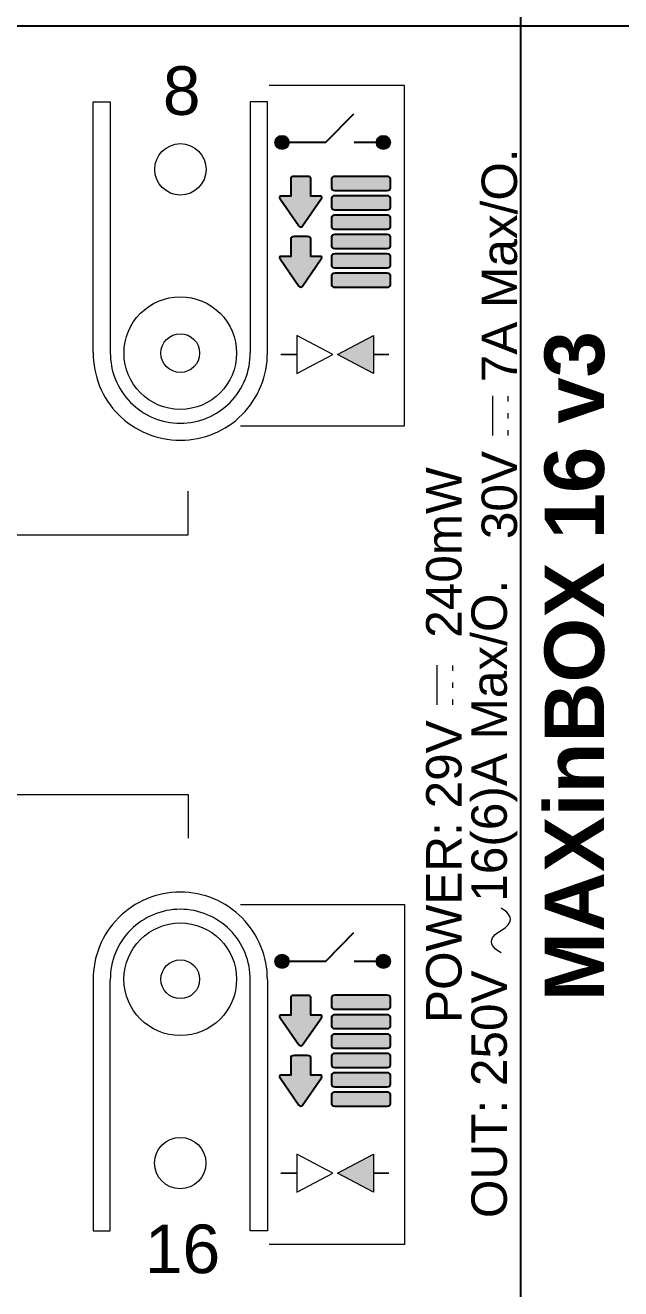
# Model space of a CAD drawing. Header units: millimetres. Extents: x -174 to 283928, y 1291 to 21053.
# Drawn here: x 9457.61 to 9478.62, y 20314.22 to 20358.78 of the extents above; entities that cross this region are included whole.
import ezdxf
from ezdxf.enums import TextEntityAlignment as Align

# ---------------------------------------------------------------- set-up
doc = ezdxf.new("R2010")
doc.units = ezdxf.units.MM
doc.layers.add('Enclosure', color=7, linetype='Continuous')
doc.layers.add('Serigraph', color=7, linetype='Continuous')
doc.styles.add('Arial', font='arial.ttf')
doc.styles.add('Arial Rounded', font='')
doc.styles.get('Arial Rounded').set_extended_font_data('Arial Rounded MT Bold')

# ---------------------------------------------------------------- blocks, each defined once
blk = doc.blocks.new('*U204')
at = {"ltscale": 2}
blk.add_lwpolyline([(0, 20), (0, -20), (840, -20), (840, 20), (0, 20)], dxfattribs=at)
blk.add_lwpolyline([(140.234, 3), (156.234, 3, -0.414214), (158.234, 1), (158.234, -1, -0.414214), (156.234, -3), (140.234, -3, -0.414214), (138.234, -1), (138.234, 1, -0.414214)], format="xyb", close=True, dxfattribs=at)
blk = doc.blocks.new('ZIOMB16V3_ENCLOSURE')
at = {"layer": 'Enclosure'}
for p, q in [((0.968, 42.396), (0.968, -47.604)), ((140.968, 19.967), (0.968, 19.967))]:
    blk.add_line(p, q, dxfattribs=at)
blk.add_lwpolyline([(140.968, 42.396), (140.968, -47.604)], dxfattribs=at)
at = {"layer": 'Enclosure', "lineweight": 9}
for points in [[(125.888, 8.46), (125.888, 17.304), (126.491, 17.304), (126.491, 8.46)], [(132.035, 8.46), (132.035, 17.304), (131.431, 17.304), (131.431, 8.46)], [(125.886, -13.667), (125.886, -22.511), (126.49, -22.511), (126.49, -13.667)], [(132.034, -13.667), (132.034, -22.511), (131.43, -22.511), (131.43, -13.667)]]:
    blk.add_lwpolyline(points, dxfattribs=at)
for centre, radius in [((128.964, 14.92), 0.906), ((128.961, 8.438), 1.986), ((128.961, 8.438), 0.683), ((128.96, -13.645), 1.986), ((128.961, -13.645), 0.683), ((128.958, -20.127), 0.906)]:
    blk.add_circle(centre, radius, dxfattribs=at)
for centre, radius, start, end in [((128.961, 8.438), 3.074, 179.5912, 269.9533), ((128.962, 8.438), 2.47, 179.4912, 269.9287), ((128.961, 8.438), 2.47, 270.0713, 0.5088), ((128.961, 8.438), 3.074, 270.0467, 0.4088), ((128.96, -13.645), 3.074, 90.0467, 180.4088), ((128.96, -13.645), 3.074, 359.5912, 89.9533), ((128.961, -13.645), 2.47, 90.0713, 180.5088), ((128.96, -13.645), 2.47, 359.4912, 89.9287)]:
    blk.add_arc(centre, radius, start, end, dxfattribs=at)
blk = doc.blocks.new('ZIOMB16V3_SERIGRAPH')
at = {"layer": 'Serigraph'}
h = blk.add_hatch(color=256, dxfattribs=at)
h.dxf.hatch_style = 1
h.paths.add_polyline_path([(131.835, 18.473, 1), (131.335, 18.473, 1)])
h = blk.add_hatch(color=256, dxfattribs=at)
h.dxf.hatch_style = 1
h.paths.add_polyline_path([(135.409, 18.473, 1), (134.909, 18.473, 1)])
h = blk.add_hatch(color=256, dxfattribs=at)
h.dxf.hatch_style = 2
edge = h.paths.add_edge_path()
edge.add_spline(control_points=[(132.97, 16.486), (132.97, 16.486), (132.307, 15.53), (132.307, 15.53), (132.272, 15.478), (132.213, 15.478), (132.178, 15.53), (132.178, 15.53), (131.515, 16.486), (131.515, 16.486), (131.482, 16.533), (131.493, 16.572), (131.538, 16.578), (131.538, 16.578), (131.889, 16.578), (131.889, 16.578), (131.889, 16.578), (131.889, 17.209), (131.889, 17.209), (131.889, 17.245), (131.942, 17.275), (132.006, 17.275), (132.006, 17.275), (132.479, 17.275), (132.479, 17.275), (132.544, 17.275), (132.597, 17.245), (132.597, 17.209), (132.597, 17.209), (132.597, 16.578), (132.597, 16.578), (132.597, 16.578), (132.948, 16.578), (132.948, 16.578), (132.992, 16.572), (133.004, 16.533), (132.97, 16.486)], knot_values=[0, 0, 0, 0, 1, 1, 1, 2, 2, 2, 3, 3, 3, 4, 4, 4, 5, 5, 5, 6, 6, 6, 7, 7, 7, 8, 8, 8, 9, 9, 9, 10, 10, 10, 11, 11, 11, 12, 12, 12, 12], degree=3, periodic=0)
h = blk.add_hatch(color=256, dxfattribs=at)
h.dxf.hatch_style = 2
edge = h.paths.add_edge_path()
edge.add_spline(control_points=[(135.292, 17.275), (135.355, 17.275), (135.407, 17.238), (135.407, 17.193), (135.407, 17.193), (135.407, 17.193), (135.407, 17.193), (135.407, 17.193), (135.407, 16.865), (135.407, 16.865), (135.407, 16.819), (135.355, 16.782), (135.292, 16.782), (135.292, 16.782), (135.292, 16.782), (135.292, 16.782), (135.292, 16.782), (133.448, 16.782), (133.448, 16.782), (133.385, 16.782), (133.333, 16.819), (133.333, 16.865), (133.333, 16.865), (133.333, 16.865), (133.333, 16.865), (133.333, 16.865), (133.333, 17.193), (133.333, 17.193), (133.333, 17.238), (133.385, 17.275), (133.448, 17.275), (133.448, 17.275), (133.448, 17.275), (133.448, 17.275), (133.448, 17.275), (135.292, 17.275), (135.292, 17.275)], knot_values=[0, 0, 0, 0, 1, 1, 1, 2, 2, 2, 3, 3, 3, 4, 4, 4, 5, 5, 5, 6, 6, 6, 7, 7, 7, 8, 8, 8, 9, 9, 9, 10, 10, 10, 11, 11, 11, 12, 12, 12, 12], degree=3, periodic=0)
h = blk.add_hatch(color=256, dxfattribs=at)
h.dxf.hatch_style = 2
edge = h.paths.add_edge_path()
edge.add_spline(control_points=[(135.292, 16.592), (135.355, 16.592), (135.407, 16.555), (135.407, 16.51), (135.407, 16.51), (135.407, 16.51), (135.407, 16.51), (135.407, 16.51), (135.407, 16.181), (135.407, 16.181), (135.407, 16.136), (135.355, 16.099), (135.292, 16.099), (135.292, 16.099), (135.292, 16.099), (135.292, 16.099), (135.292, 16.099), (133.448, 16.099), (133.448, 16.099), (133.385, 16.099), (133.333, 16.136), (133.333, 16.181), (133.333, 16.181), (133.333, 16.181), (133.333, 16.181), (133.333, 16.181), (133.333, 16.51), (133.333, 16.51), (133.333, 16.555), (133.385, 16.592), (133.448, 16.592), (133.448, 16.592), (133.448, 16.592), (133.448, 16.592), (133.448, 16.592), (135.292, 16.592), (135.292, 16.592)], knot_values=[0, 0, 0, 0, 1, 1, 1, 2, 2, 2, 3, 3, 3, 4, 4, 4, 5, 5, 5, 6, 6, 6, 7, 7, 7, 8, 8, 8, 9, 9, 9, 10, 10, 10, 11, 11, 11, 12, 12, 12, 12], degree=3, periodic=0)
h = blk.add_hatch(color=256, dxfattribs=at)
h.dxf.hatch_style = 2
edge = h.paths.add_edge_path()
edge.add_spline(control_points=[(135.292, 15.909), (135.355, 15.909), (135.407, 15.872), (135.407, 15.827), (135.407, 15.827), (135.407, 15.827), (135.407, 15.827), (135.407, 15.827), (135.407, 15.499), (135.407, 15.499), (135.407, 15.453), (135.355, 15.416), (135.292, 15.416), (135.292, 15.416), (135.292, 15.416), (135.292, 15.416), (135.292, 15.416), (133.448, 15.416), (133.448, 15.416), (133.385, 15.416), (133.333, 15.453), (133.333, 15.499), (133.333, 15.499), (133.333, 15.499), (133.333, 15.499), (133.333, 15.499), (133.333, 15.827), (133.333, 15.827), (133.333, 15.872), (133.385, 15.909), (133.448, 15.909), (133.448, 15.909), (133.448, 15.909), (133.448, 15.909), (133.448, 15.909), (135.292, 15.909), (135.292, 15.909)], knot_values=[0, 0, 0, 0, 1, 1, 1, 2, 2, 2, 3, 3, 3, 4, 4, 4, 5, 5, 5, 6, 6, 6, 7, 7, 7, 8, 8, 8, 9, 9, 9, 10, 10, 10, 11, 11, 11, 12, 12, 12, 12], degree=3, periodic=0)
h = blk.add_hatch(color=256, dxfattribs=at)
h.dxf.hatch_style = 2
edge = h.paths.add_edge_path()
edge.add_spline(control_points=[(132.97, 14.363), (132.97, 14.363), (132.307, 13.406), (132.307, 13.406), (132.272, 13.354), (132.213, 13.354), (132.178, 13.406), (132.178, 13.406), (131.515, 14.363), (131.515, 14.363), (131.482, 14.41), (131.493, 14.449), (131.538, 14.455), (131.538, 14.455), (131.889, 14.455), (131.889, 14.455), (131.889, 14.455), (131.889, 15.086), (131.889, 15.086), (131.889, 15.122), (131.942, 15.151), (132.006, 15.151), (132.006, 15.151), (132.479, 15.151), (132.479, 15.151), (132.544, 15.151), (132.597, 15.122), (132.597, 15.086), (132.597, 15.086), (132.597, 14.455), (132.597, 14.455), (132.597, 14.455), (132.948, 14.455), (132.948, 14.455), (132.992, 14.449), (133.004, 14.41), (132.97, 14.363)], knot_values=[0, 0, 0, 0, 1, 1, 1, 2, 2, 2, 3, 3, 3, 4, 4, 4, 5, 5, 5, 6, 6, 6, 7, 7, 7, 8, 8, 8, 9, 9, 9, 10, 10, 10, 11, 11, 11, 12, 12, 12, 12], degree=3, periodic=0)
h = blk.add_hatch(color=256, dxfattribs=at)
h.dxf.hatch_style = 2
edge = h.paths.add_edge_path()
edge.add_spline(control_points=[(135.292, 15.226), (135.355, 15.226), (135.407, 15.19), (135.407, 15.144), (135.407, 15.144), (135.407, 15.144), (135.407, 15.144), (135.407, 15.144), (135.407, 14.816), (135.407, 14.816), (135.407, 14.771), (135.355, 14.734), (135.292, 14.734), (135.292, 14.734), (135.292, 14.734), (135.292, 14.734), (135.292, 14.734), (133.448, 14.734), (133.448, 14.734), (133.385, 14.734), (133.333, 14.771), (133.333, 14.816), (133.333, 14.816), (133.333, 14.816), (133.333, 14.816), (133.333, 14.816), (133.333, 15.144), (133.333, 15.144), (133.333, 15.19), (133.385, 15.226), (133.448, 15.226), (133.448, 15.226), (133.448, 15.226), (133.448, 15.226), (133.448, 15.226), (135.292, 15.226), (135.292, 15.226)], knot_values=[0, 0, 0, 0, 1, 1, 1, 2, 2, 2, 3, 3, 3, 4, 4, 4, 5, 5, 5, 6, 6, 6, 7, 7, 7, 8, 8, 8, 9, 9, 9, 10, 10, 10, 11, 11, 11, 12, 12, 12, 12], degree=3, periodic=0)
h = blk.add_hatch(color=256, dxfattribs=at)
h.dxf.hatch_style = 2
edge = h.paths.add_edge_path()
edge.add_spline(control_points=[(135.292, 14.544), (135.355, 14.544), (135.407, 14.507), (135.407, 14.462), (135.407, 14.462), (135.407, 14.462), (135.407, 14.462), (135.407, 14.462), (135.407, 14.133), (135.407, 14.133), (135.407, 14.088), (135.355, 14.051), (135.292, 14.051), (135.292, 14.051), (135.292, 14.051), (135.292, 14.051), (135.292, 14.051), (133.448, 14.051), (133.448, 14.051), (133.385, 14.051), (133.333, 14.088), (133.333, 14.133), (133.333, 14.133), (133.333, 14.133), (133.333, 14.133), (133.333, 14.133), (133.333, 14.462), (133.333, 14.462), (133.333, 14.507), (133.385, 14.544), (133.448, 14.544), (133.448, 14.544), (133.448, 14.544), (133.448, 14.544), (133.448, 14.544), (135.292, 14.544), (135.292, 14.544)], knot_values=[0, 0, 0, 0, 1, 1, 1, 2, 2, 2, 3, 3, 3, 4, 4, 4, 5, 5, 5, 6, 6, 6, 7, 7, 7, 8, 8, 8, 9, 9, 9, 10, 10, 10, 11, 11, 11, 12, 12, 12, 12], degree=3, periodic=0)
h = blk.add_hatch(color=256, dxfattribs=at)
h.dxf.hatch_style = 2
edge = h.paths.add_edge_path()
edge.add_spline(control_points=[(135.292, 13.861), (135.355, 13.861), (135.407, 13.824), (135.407, 13.779), (135.407, 13.779), (135.407, 13.779), (135.407, 13.779), (135.407, 13.779), (135.407, 13.45), (135.407, 13.45), (135.407, 13.405), (135.355, 13.368), (135.292, 13.368), (135.292, 13.368), (135.292, 13.368), (135.292, 13.368), (135.292, 13.368), (133.448, 13.368), (133.448, 13.368), (133.385, 13.368), (133.333, 13.405), (133.333, 13.45), (133.333, 13.45), (133.333, 13.45), (133.333, 13.45), (133.333, 13.45), (133.333, 13.779), (133.333, 13.779), (133.333, 13.824), (133.385, 13.861), (133.448, 13.861), (133.448, 13.861), (133.448, 13.861), (133.448, 13.861), (133.448, 13.861), (135.292, 13.861), (135.292, 13.861)], knot_values=[0, 0, 0, 0, 1, 1, 1, 2, 2, 2, 3, 3, 3, 4, 4, 4, 5, 5, 5, 6, 6, 6, 7, 7, 7, 8, 8, 8, 9, 9, 9, 10, 10, 10, 11, 11, 11, 12, 12, 12, 12], degree=3, periodic=0)
h = blk.add_hatch(color=256, dxfattribs=at)
h.dxf.hatch_style = 2
h.paths.add_polyline_path([(134.809, 11.668), (134.809, 10.328), (133.541, 10.998)])
h = blk.add_hatch(color=256, dxfattribs=at)
h.dxf.hatch_style = 1
h.paths.add_polyline_path([(131.835, -10.408, 1), (131.335, -10.408, 1)])
h = blk.add_hatch(color=256, dxfattribs=at)
h.dxf.hatch_style = 1
h.paths.add_polyline_path([(135.409, -10.408, 1), (134.909, -10.408, 1)])
h = blk.add_hatch(color=256, dxfattribs=at)
h.dxf.hatch_style = 2
edge = h.paths.add_edge_path()
edge.add_spline(control_points=[(132.971, -12.396), (132.971, -12.396), (132.308, -13.352), (132.308, -13.352), (132.272, -13.403), (132.214, -13.403), (132.178, -13.352), (132.178, -13.352), (131.515, -12.396), (131.515, -12.396), (131.482, -12.348), (131.493, -12.309), (131.538, -12.303), (131.538, -12.303), (131.889, -12.303), (131.889, -12.303), (131.889, -12.303), (131.889, -11.672), (131.889, -11.672), (131.889, -11.636), (131.942, -11.607), (132.006, -11.607), (132.006, -11.607), (132.479, -11.607), (132.479, -11.607), (132.544, -11.607), (132.597, -11.636), (132.597, -11.672), (132.597, -11.672), (132.597, -12.303), (132.597, -12.303), (132.597, -12.303), (132.948, -12.303), (132.948, -12.303), (132.993, -12.309), (133.004, -12.348), (132.971, -12.396)], knot_values=[0, 0, 0, 0, 1, 1, 1, 2, 2, 2, 3, 3, 3, 4, 4, 4, 5, 5, 5, 6, 6, 6, 7, 7, 7, 8, 8, 8, 9, 9, 9, 10, 10, 10, 11, 11, 11, 12, 12, 12, 12], degree=3, periodic=0)
h = blk.add_hatch(color=256, dxfattribs=at)
h.dxf.hatch_style = 2
edge = h.paths.add_edge_path()
edge.add_spline(control_points=[(135.292, -11.606), (135.356, -11.606), (135.407, -11.643), (135.407, -11.688), (135.407, -11.688), (135.407, -11.688), (135.407, -11.688), (135.407, -11.688), (135.407, -12.017), (135.407, -12.017), (135.407, -12.062), (135.356, -12.099), (135.292, -12.099), (135.292, -12.099), (135.292, -12.099), (135.292, -12.099), (135.292, -12.099), (133.448, -12.099), (133.448, -12.099), (133.385, -12.099), (133.333, -12.062), (133.333, -12.017), (133.333, -12.017), (133.333, -12.017), (133.333, -12.017), (133.333, -12.017), (133.333, -11.688), (133.333, -11.688), (133.333, -11.643), (133.385, -11.606), (133.448, -11.606), (133.448, -11.606), (133.448, -11.606), (133.448, -11.606), (133.448, -11.606), (135.292, -11.606), (135.292, -11.606)], knot_values=[0, 0, 0, 0, 1, 1, 1, 2, 2, 2, 3, 3, 3, 4, 4, 4, 5, 5, 5, 6, 6, 6, 7, 7, 7, 8, 8, 8, 9, 9, 9, 10, 10, 10, 11, 11, 11, 12, 12, 12, 12], degree=3, periodic=0)
h = blk.add_hatch(color=256, dxfattribs=at)
h.dxf.hatch_style = 2
edge = h.paths.add_edge_path()
edge.add_spline(control_points=[(135.292, -12.289), (135.356, -12.289), (135.407, -12.326), (135.407, -12.371), (135.407, -12.371), (135.407, -12.371), (135.407, -12.371), (135.407, -12.371), (135.407, -12.7), (135.407, -12.7), (135.407, -12.745), (135.356, -12.782), (135.292, -12.782), (135.292, -12.782), (135.292, -12.782), (135.292, -12.782), (135.292, -12.782), (133.448, -12.782), (133.448, -12.782), (133.385, -12.782), (133.333, -12.745), (133.333, -12.7), (133.333, -12.7), (133.333, -12.7), (133.333, -12.7), (133.333, -12.7), (133.333, -12.371), (133.333, -12.371), (133.333, -12.326), (133.385, -12.289), (133.448, -12.289), (133.448, -12.289), (133.448, -12.289), (133.448, -12.289), (133.448, -12.289), (135.292, -12.289), (135.292, -12.289)], knot_values=[0, 0, 0, 0, 1, 1, 1, 2, 2, 2, 3, 3, 3, 4, 4, 4, 5, 5, 5, 6, 6, 6, 7, 7, 7, 8, 8, 8, 9, 9, 9, 10, 10, 10, 11, 11, 11, 12, 12, 12, 12], degree=3, periodic=0)
h = blk.add_hatch(color=256, dxfattribs=at)
h.dxf.hatch_style = 2
edge = h.paths.add_edge_path()
edge.add_spline(control_points=[(135.292, -12.972), (135.356, -12.972), (135.407, -13.009), (135.407, -13.054), (135.407, -13.054), (135.407, -13.054), (135.407, -13.054), (135.407, -13.054), (135.407, -13.383), (135.407, -13.383), (135.407, -13.428), (135.356, -13.465), (135.292, -13.465), (135.292, -13.465), (135.292, -13.465), (135.292, -13.465), (135.292, -13.465), (133.448, -13.465), (133.448, -13.465), (133.385, -13.465), (133.333, -13.428), (133.333, -13.383), (133.333, -13.383), (133.333, -13.383), (133.333, -13.383), (133.333, -13.383), (133.333, -13.054), (133.333, -13.054), (133.333, -13.009), (133.385, -12.972), (133.448, -12.972), (133.448, -12.972), (133.448, -12.972), (133.448, -12.972), (133.448, -12.972), (135.292, -12.972), (135.292, -12.972)], knot_values=[0, 0, 0, 0, 1, 1, 1, 2, 2, 2, 3, 3, 3, 4, 4, 4, 5, 5, 5, 6, 6, 6, 7, 7, 7, 8, 8, 8, 9, 9, 9, 10, 10, 10, 11, 11, 11, 12, 12, 12, 12], degree=3, periodic=0)
h = blk.add_hatch(color=256, dxfattribs=at)
h.dxf.hatch_style = 2
edge = h.paths.add_edge_path()
edge.add_spline(control_points=[(132.971, -14.519), (132.971, -14.519), (132.308, -15.475), (132.308, -15.475), (132.272, -15.527), (132.214, -15.527), (132.178, -15.475), (132.178, -15.475), (131.515, -14.519), (131.515, -14.519), (131.482, -14.472), (131.493, -14.432), (131.538, -14.427), (131.538, -14.427), (131.889, -14.427), (131.889, -14.427), (131.889, -14.427), (131.889, -13.795), (131.889, -13.795), (131.889, -13.759), (131.942, -13.73), (132.006, -13.73), (132.006, -13.73), (132.479, -13.73), (132.479, -13.73), (132.544, -13.73), (132.597, -13.759), (132.597, -13.795), (132.597, -13.795), (132.597, -14.427), (132.597, -14.427), (132.597, -14.427), (132.948, -14.427), (132.948, -14.427), (132.993, -14.432), (133.004, -14.472), (132.971, -14.519)], knot_values=[0, 0, 0, 0, 1, 1, 1, 2, 2, 2, 3, 3, 3, 4, 4, 4, 5, 5, 5, 6, 6, 6, 7, 7, 7, 8, 8, 8, 9, 9, 9, 10, 10, 10, 11, 11, 11, 12, 12, 12, 12], degree=3, periodic=0)
h = blk.add_hatch(color=256, dxfattribs=at)
h.dxf.hatch_style = 2
edge = h.paths.add_edge_path()
edge.add_spline(control_points=[(135.292, -13.655), (135.356, -13.655), (135.407, -13.692), (135.407, -13.737), (135.407, -13.737), (135.407, -13.737), (135.407, -13.737), (135.407, -13.737), (135.407, -14.066), (135.407, -14.066), (135.407, -14.111), (135.356, -14.148), (135.292, -14.148), (135.292, -14.148), (135.292, -14.148), (135.292, -14.148), (135.292, -14.148), (133.448, -14.148), (133.448, -14.148), (133.385, -14.148), (133.333, -14.111), (133.333, -14.066), (133.333, -14.066), (133.333, -14.066), (133.333, -14.066), (133.333, -14.066), (133.333, -13.737), (133.333, -13.737), (133.333, -13.692), (133.385, -13.655), (133.448, -13.655), (133.448, -13.655), (133.448, -13.655), (133.448, -13.655), (133.448, -13.655), (135.292, -13.655), (135.292, -13.655)], knot_values=[0, 0, 0, 0, 1, 1, 1, 2, 2, 2, 3, 3, 3, 4, 4, 4, 5, 5, 5, 6, 6, 6, 7, 7, 7, 8, 8, 8, 9, 9, 9, 10, 10, 10, 11, 11, 11, 12, 12, 12, 12], degree=3, periodic=0)
h = blk.add_hatch(color=256, dxfattribs=at)
h.dxf.hatch_style = 2
edge = h.paths.add_edge_path()
edge.add_spline(control_points=[(135.292, -14.338), (135.356, -14.338), (135.407, -14.375), (135.407, -14.42), (135.407, -14.42), (135.407, -14.42), (135.407, -14.42), (135.407, -14.42), (135.407, -14.748), (135.407, -14.748), (135.407, -14.793), (135.356, -14.831), (135.292, -14.831), (135.292, -14.831), (135.292, -14.831), (135.292, -14.831), (135.292, -14.831), (133.448, -14.831), (133.448, -14.831), (133.385, -14.831), (133.333, -14.793), (133.333, -14.748), (133.333, -14.748), (133.333, -14.748), (133.333, -14.748), (133.333, -14.748), (133.333, -14.42), (133.333, -14.42), (133.333, -14.375), (133.385, -14.338), (133.448, -14.338), (133.448, -14.338), (133.448, -14.338), (133.448, -14.338), (133.448, -14.338), (135.292, -14.338), (135.292, -14.338)], knot_values=[0, 0, 0, 0, 1, 1, 1, 2, 2, 2, 3, 3, 3, 4, 4, 4, 5, 5, 5, 6, 6, 6, 7, 7, 7, 8, 8, 8, 9, 9, 9, 10, 10, 10, 11, 11, 11, 12, 12, 12, 12], degree=3, periodic=0)
h = blk.add_hatch(color=256, dxfattribs=at)
h.dxf.hatch_style = 2
edge = h.paths.add_edge_path()
edge.add_spline(control_points=[(135.292, -15.02), (135.356, -15.02), (135.407, -15.058), (135.407, -15.103), (135.407, -15.103), (135.407, -15.103), (135.407, -15.103), (135.407, -15.103), (135.407, -15.431), (135.407, -15.431), (135.407, -15.477), (135.356, -15.514), (135.292, -15.514), (135.292, -15.514), (135.292, -15.514), (135.292, -15.514), (135.292, -15.514), (133.448, -15.514), (133.448, -15.514), (133.385, -15.514), (133.333, -15.477), (133.333, -15.431), (133.333, -15.431), (133.333, -15.431), (133.333, -15.431), (133.333, -15.431), (133.333, -15.103), (133.333, -15.103), (133.333, -15.058), (133.385, -15.02), (133.448, -15.02), (133.448, -15.02), (133.448, -15.02), (133.448, -15.02), (133.448, -15.02), (135.292, -15.02), (135.292, -15.02)], knot_values=[0, 0, 0, 0, 1, 1, 1, 2, 2, 2, 3, 3, 3, 4, 4, 4, 5, 5, 5, 6, 6, 6, 7, 7, 7, 8, 8, 8, 9, 9, 9, 10, 10, 10, 11, 11, 11, 12, 12, 12, 12], degree=3, periodic=0)
h = blk.add_hatch(color=256, dxfattribs=at)
h.dxf.hatch_style = 2
h.paths.add_polyline_path([(134.809, -17.213), (134.809, -18.553), (133.541, -17.883)])
at = {"layer": 'Serigraph', "lineweight": 5}
for p, q in [((128.266, 4.635), (128.266, 6.177)), ((113.676, 4.635), (128.266, 4.635)), ((113.676, -4.521), (128.266, -4.521)), ((128.266, -4.521), (128.266, -6.063))]:
    blk.add_line(p, q, dxfattribs=at)
for points in [[(130.113, 8.482), (135.905, 8.482), (135.905, 20.483), (131.13, 20.483)], [(132.111, 11.668), (132.111, 10.328), (133.38, 10.998), (132.111, 11.668)], [(134.809, 11.668), (134.809, 10.328), (133.541, 10.998), (134.809, 11.668)], [(132.111, 10.998), (131.58, 10.999), (131.545, 10.999), (131.579, 10.999), (132.111, 10.998)], [(135.323, 10.999), (135.356, 10.999), (135.321, 10.999), (134.809, 10.998), (135.323, 10.999)], [(139.019, 8.138), (139.019, 9.538)], [(139.568, 9.333), (139.568, 9.519)], [(139.568, 8.735), (139.568, 8.921)], [(139.568, 8.138), (139.568, 8.324)], [(137.062, -1.359), (137.062, 0.04)], [(137.61, -0.164), (137.61, 0.021)], [(137.61, -0.762), (137.61, -0.576)], [(137.61, -1.359), (137.61, -1.174)], [(130.112, -8.398), (135.905, -8.398), (135.905, -20.4), (131.13, -20.4)], [(132.111, -17.213), (132.111, -18.553), (133.38, -17.883), (132.111, -17.213)], [(134.809, -17.213), (134.809, -18.553), (133.541, -17.883), (134.809, -17.213)], [(132.111, -17.883), (131.58, -17.883), (131.545, -17.883), (131.579, -17.883), (132.111, -17.883)], [(135.322, -17.883), (135.356, -17.883), (135.321, -17.883), (134.809, -17.883), (135.322, -17.883)]]:
    blk.add_lwpolyline(points, dxfattribs=at)
at = {"layer": 'Serigraph'}
for points in [[(134.106, 19.475), (133.114, 18.473), (131.835, 18.473)], [(134.909, 18.473), (134.123, 18.473)], [(134.106, -9.406), (133.114, -10.408), (131.835, -10.408)], [(134.909, -10.408), (134.123, -10.408)]]:
    blk.add_lwpolyline(points, dxfattribs=at)
at = {"layer": 'Serigraph', "lineweight": 5}
blk.add_lwpolyline([(139.31, -10.108, -0.065796), (139.107, -9.961, -0.215929), (138.977, -9.714, -0.171708), (138.977, -9.714, -0.171708), (138.977, -9.714, -0.215929), (139.107, -9.467, -0.065796), (139.31, -9.32, 0.065796), (139.512, -9.173, 0.215929), (139.642, -8.926, 0.171708), (139.642, -8.926, 0.171708), (139.642, -8.926, 0.215929), (139.512, -8.679, 0.065796), (139.31, -8.532)], format="xyb", dxfattribs=at)
for centre in [(131.585, 18.473), (135.159, 18.473), (131.585, -10.408), (135.159, -10.408)]:
    blk.add_circle(centre, 0.25, dxfattribs=at)
at = {"layer": 'Serigraph'}
for points in [[(132.97, 16.486), (132.97, 16.486), (132.307, 15.53), (132.307, 15.53), (132.272, 15.478), (132.213, 15.478), (132.178, 15.53), (132.178, 15.53), (131.515, 16.486), (131.515, 16.486), (131.482, 16.533), (131.493, 16.572), (131.538, 16.578), (131.538, 16.578), (131.889, 16.578), (131.889, 16.578), (131.889, 16.578), (131.889, 17.209), (131.889, 17.209), (131.889, 17.245), (131.942, 17.275), (132.006, 17.275), (132.006, 17.275), (132.479, 17.275), (132.479, 17.275), (132.544, 17.275), (132.597, 17.245), (132.597, 17.209), (132.597, 17.209), (132.597, 16.578), (132.597, 16.578), (132.597, 16.578), (132.948, 16.578), (132.948, 16.578), (132.992, 16.572), (133.004, 16.533), (132.97, 16.486)], [(135.292, 17.275), (135.355, 17.275), (135.407, 17.238), (135.407, 17.193), (135.407, 17.193), (135.407, 17.193), (135.407, 17.193), (135.407, 17.193), (135.407, 16.865), (135.407, 16.865), (135.407, 16.819), (135.355, 16.782), (135.292, 16.782), (135.292, 16.782), (135.292, 16.782), (135.292, 16.782), (135.292, 16.782), (133.448, 16.782), (133.448, 16.782), (133.385, 16.782), (133.333, 16.819), (133.333, 16.865), (133.333, 16.865), (133.333, 16.865), (133.333, 16.865), (133.333, 16.865), (133.333, 17.193), (133.333, 17.193), (133.333, 17.238), (133.385, 17.275), (133.448, 17.275), (133.448, 17.275), (133.448, 17.275), (133.448, 17.275), (133.448, 17.275), (135.292, 17.275), (135.292, 17.275)], [(135.292, 16.592), (135.355, 16.592), (135.407, 16.555), (135.407, 16.51), (135.407, 16.51), (135.407, 16.51), (135.407, 16.51), (135.407, 16.51), (135.407, 16.181), (135.407, 16.181), (135.407, 16.136), (135.355, 16.099), (135.292, 16.099), (135.292, 16.099), (135.292, 16.099), (135.292, 16.099), (135.292, 16.099), (133.448, 16.099), (133.448, 16.099), (133.385, 16.099), (133.333, 16.136), (133.333, 16.181), (133.333, 16.181), (133.333, 16.181), (133.333, 16.181), (133.333, 16.181), (133.333, 16.51), (133.333, 16.51), (133.333, 16.555), (133.385, 16.592), (133.448, 16.592), (133.448, 16.592), (133.448, 16.592), (133.448, 16.592), (133.448, 16.592), (135.292, 16.592), (135.292, 16.592)], [(135.292, 15.909), (135.355, 15.909), (135.407, 15.872), (135.407, 15.827), (135.407, 15.827), (135.407, 15.827), (135.407, 15.827), (135.407, 15.827), (135.407, 15.499), (135.407, 15.499), (135.407, 15.453), (135.355, 15.416), (135.292, 15.416), (135.292, 15.416), (135.292, 15.416), (135.292, 15.416), (135.292, 15.416), (133.448, 15.416), (133.448, 15.416), (133.385, 15.416), (133.333, 15.453), (133.333, 15.499), (133.333, 15.499), (133.333, 15.499), (133.333, 15.499), (133.333, 15.499), (133.333, 15.827), (133.333, 15.827), (133.333, 15.872), (133.385, 15.909), (133.448, 15.909), (133.448, 15.909), (133.448, 15.909), (133.448, 15.909), (133.448, 15.909), (135.292, 15.909), (135.292, 15.909)], [(132.97, 14.363), (132.97, 14.363), (132.307, 13.406), (132.307, 13.406), (132.272, 13.354), (132.213, 13.354), (132.178, 13.406), (132.178, 13.406), (131.515, 14.363), (131.515, 14.363), (131.482, 14.41), (131.493, 14.449), (131.538, 14.455), (131.538, 14.455), (131.889, 14.455), (131.889, 14.455), (131.889, 14.455), (131.889, 15.086), (131.889, 15.086), (131.889, 15.122), (131.942, 15.151), (132.006, 15.151), (132.006, 15.151), (132.479, 15.151), (132.479, 15.151), (132.544, 15.151), (132.597, 15.122), (132.597, 15.086), (132.597, 15.086), (132.597, 14.455), (132.597, 14.455), (132.597, 14.455), (132.948, 14.455), (132.948, 14.455), (132.992, 14.449), (133.004, 14.41), (132.97, 14.363)], [(135.292, 15.226), (135.355, 15.226), (135.407, 15.19), (135.407, 15.144), (135.407, 15.144), (135.407, 15.144), (135.407, 15.144), (135.407, 15.144), (135.407, 14.816), (135.407, 14.816), (135.407, 14.771), (135.355, 14.734), (135.292, 14.734), (135.292, 14.734), (135.292, 14.734), (135.292, 14.734), (135.292, 14.734), (133.448, 14.734), (133.448, 14.734), (133.385, 14.734), (133.333, 14.771), (133.333, 14.816), (133.333, 14.816), (133.333, 14.816), (133.333, 14.816), (133.333, 14.816), (133.333, 15.144), (133.333, 15.144), (133.333, 15.19), (133.385, 15.226), (133.448, 15.226), (133.448, 15.226), (133.448, 15.226), (133.448, 15.226), (133.448, 15.226), (135.292, 15.226), (135.292, 15.226)], [(135.292, 14.544), (135.355, 14.544), (135.407, 14.507), (135.407, 14.462), (135.407, 14.462), (135.407, 14.462), (135.407, 14.462), (135.407, 14.462), (135.407, 14.133), (135.407, 14.133), (135.407, 14.088), (135.355, 14.051), (135.292, 14.051), (135.292, 14.051), (135.292, 14.051), (135.292, 14.051), (135.292, 14.051), (133.448, 14.051), (133.448, 14.051), (133.385, 14.051), (133.333, 14.088), (133.333, 14.133), (133.333, 14.133), (133.333, 14.133), (133.333, 14.133), (133.333, 14.133), (133.333, 14.462), (133.333, 14.462), (133.333, 14.507), (133.385, 14.544), (133.448, 14.544), (133.448, 14.544), (133.448, 14.544), (133.448, 14.544), (133.448, 14.544), (135.292, 14.544), (135.292, 14.544)], [(135.292, 13.861), (135.355, 13.861), (135.407, 13.824), (135.407, 13.779), (135.407, 13.779), (135.407, 13.779), (135.407, 13.779), (135.407, 13.779), (135.407, 13.45), (135.407, 13.45), (135.407, 13.405), (135.355, 13.368), (135.292, 13.368), (135.292, 13.368), (135.292, 13.368), (135.292, 13.368), (135.292, 13.368), (133.448, 13.368), (133.448, 13.368), (133.385, 13.368), (133.333, 13.405), (133.333, 13.45), (133.333, 13.45), (133.333, 13.45), (133.333, 13.45), (133.333, 13.45), (133.333, 13.779), (133.333, 13.779), (133.333, 13.824), (133.385, 13.861), (133.448, 13.861), (133.448, 13.861), (133.448, 13.861), (133.448, 13.861), (133.448, 13.861), (135.292, 13.861), (135.292, 13.861)], [(132.971, -12.396), (132.971, -12.396), (132.308, -13.352), (132.308, -13.352), (132.272, -13.403), (132.214, -13.403), (132.178, -13.352), (132.178, -13.352), (131.515, -12.396), (131.515, -12.396), (131.482, -12.348), (131.493, -12.309), (131.538, -12.303), (131.538, -12.303), (131.889, -12.303), (131.889, -12.303), (131.889, -12.303), (131.889, -11.672), (131.889, -11.672), (131.889, -11.636), (131.942, -11.607), (132.006, -11.607), (132.006, -11.607), (132.479, -11.607), (132.479, -11.607), (132.544, -11.607), (132.597, -11.636), (132.597, -11.672), (132.597, -11.672), (132.597, -12.303), (132.597, -12.303), (132.597, -12.303), (132.948, -12.303), (132.948, -12.303), (132.993, -12.309), (133.004, -12.348), (132.971, -12.396)], [(135.292, -11.606), (135.356, -11.606), (135.407, -11.643), (135.407, -11.688), (135.407, -11.688), (135.407, -11.688), (135.407, -11.688), (135.407, -11.688), (135.407, -12.017), (135.407, -12.017), (135.407, -12.062), (135.356, -12.099), (135.292, -12.099), (135.292, -12.099), (135.292, -12.099), (135.292, -12.099), (135.292, -12.099), (133.448, -12.099), (133.448, -12.099), (133.385, -12.099), (133.333, -12.062), (133.333, -12.017), (133.333, -12.017), (133.333, -12.017), (133.333, -12.017), (133.333, -12.017), (133.333, -11.688), (133.333, -11.688), (133.333, -11.643), (133.385, -11.606), (133.448, -11.606), (133.448, -11.606), (133.448, -11.606), (133.448, -11.606), (133.448, -11.606), (135.292, -11.606), (135.292, -11.606)], [(135.292, -12.289), (135.356, -12.289), (135.407, -12.326), (135.407, -12.371), (135.407, -12.371), (135.407, -12.371), (135.407, -12.371), (135.407, -12.371), (135.407, -12.7), (135.407, -12.7), (135.407, -12.745), (135.356, -12.782), (135.292, -12.782), (135.292, -12.782), (135.292, -12.782), (135.292, -12.782), (135.292, -12.782), (133.448, -12.782), (133.448, -12.782), (133.385, -12.782), (133.333, -12.745), (133.333, -12.7), (133.333, -12.7), (133.333, -12.7), (133.333, -12.7), (133.333, -12.7), (133.333, -12.371), (133.333, -12.371), (133.333, -12.326), (133.385, -12.289), (133.448, -12.289), (133.448, -12.289), (133.448, -12.289), (133.448, -12.289), (133.448, -12.289), (135.292, -12.289), (135.292, -12.289)], [(135.292, -12.972), (135.356, -12.972), (135.407, -13.009), (135.407, -13.054), (135.407, -13.054), (135.407, -13.054), (135.407, -13.054), (135.407, -13.054), (135.407, -13.383), (135.407, -13.383), (135.407, -13.428), (135.356, -13.465), (135.292, -13.465), (135.292, -13.465), (135.292, -13.465), (135.292, -13.465), (135.292, -13.465), (133.448, -13.465), (133.448, -13.465), (133.385, -13.465), (133.333, -13.428), (133.333, -13.383), (133.333, -13.383), (133.333, -13.383), (133.333, -13.383), (133.333, -13.383), (133.333, -13.054), (133.333, -13.054), (133.333, -13.009), (133.385, -12.972), (133.448, -12.972), (133.448, -12.972), (133.448, -12.972), (133.448, -12.972), (133.448, -12.972), (135.292, -12.972), (135.292, -12.972)], [(132.971, -14.519), (132.971, -14.519), (132.308, -15.475), (132.308, -15.475), (132.272, -15.527), (132.214, -15.527), (132.178, -15.475), (132.178, -15.475), (131.515, -14.519), (131.515, -14.519), (131.482, -14.472), (131.493, -14.432), (131.538, -14.427), (131.538, -14.427), (131.889, -14.427), (131.889, -14.427), (131.889, -14.427), (131.889, -13.795), (131.889, -13.795), (131.889, -13.759), (131.942, -13.73), (132.006, -13.73), (132.006, -13.73), (132.479, -13.73), (132.479, -13.73), (132.544, -13.73), (132.597, -13.759), (132.597, -13.795), (132.597, -13.795), (132.597, -14.427), (132.597, -14.427), (132.597, -14.427), (132.948, -14.427), (132.948, -14.427), (132.993, -14.432), (133.004, -14.472), (132.971, -14.519)], [(135.292, -13.655), (135.356, -13.655), (135.407, -13.692), (135.407, -13.737), (135.407, -13.737), (135.407, -13.737), (135.407, -13.737), (135.407, -13.737), (135.407, -14.066), (135.407, -14.066), (135.407, -14.111), (135.356, -14.148), (135.292, -14.148), (135.292, -14.148), (135.292, -14.148), (135.292, -14.148), (135.292, -14.148), (133.448, -14.148), (133.448, -14.148), (133.385, -14.148), (133.333, -14.111), (133.333, -14.066), (133.333, -14.066), (133.333, -14.066), (133.333, -14.066), (133.333, -14.066), (133.333, -13.737), (133.333, -13.737), (133.333, -13.692), (133.385, -13.655), (133.448, -13.655), (133.448, -13.655), (133.448, -13.655), (133.448, -13.655), (133.448, -13.655), (135.292, -13.655), (135.292, -13.655)], [(135.292, -14.338), (135.356, -14.338), (135.407, -14.375), (135.407, -14.42), (135.407, -14.42), (135.407, -14.42), (135.407, -14.42), (135.407, -14.42), (135.407, -14.748), (135.407, -14.748), (135.407, -14.793), (135.356, -14.831), (135.292, -14.831), (135.292, -14.831), (135.292, -14.831), (135.292, -14.831), (135.292, -14.831), (133.448, -14.831), (133.448, -14.831), (133.385, -14.831), (133.333, -14.793), (133.333, -14.748), (133.333, -14.748), (133.333, -14.748), (133.333, -14.748), (133.333, -14.748), (133.333, -14.42), (133.333, -14.42), (133.333, -14.375), (133.385, -14.338), (133.448, -14.338), (133.448, -14.338), (133.448, -14.338), (133.448, -14.338), (133.448, -14.338), (135.292, -14.338), (135.292, -14.338)], [(135.292, -15.02), (135.356, -15.02), (135.407, -15.058), (135.407, -15.103), (135.407, -15.103), (135.407, -15.103), (135.407, -15.103), (135.407, -15.103), (135.407, -15.431), (135.407, -15.431), (135.407, -15.477), (135.356, -15.514), (135.292, -15.514), (135.292, -15.514), (135.292, -15.514), (135.292, -15.514), (135.292, -15.514), (133.448, -15.514), (133.448, -15.514), (133.385, -15.514), (133.333, -15.477), (133.333, -15.431), (133.333, -15.431), (133.333, -15.431), (133.333, -15.431), (133.333, -15.431), (133.333, -15.103), (133.333, -15.103), (133.333, -15.058), (133.385, -15.02), (133.448, -15.02), (133.448, -15.02), (133.448, -15.02), (133.448, -15.02), (133.448, -15.02), (135.292, -15.02), (135.292, -15.02)]]:
    blk.add_open_spline(points, degree=3, knots=[0, 0, 0, 0, 1, 1, 1, 2, 2, 2, 3, 3, 3, 4, 4, 4, 5, 5, 5, 6, 6, 6, 7, 7, 7, 8, 8, 8, 9, 9, 9, 10, 10, 10, 11, 11, 11, 12, 12, 12, 12], dxfattribs=at)
at = {"layer": 'Serigraph', "attachment_point": 5, "style": 'Arial'}
for s, insert, char_height in [('8', (128.043, 20.29), 1.715), ('16', (128.071, -20.56), 1.7146)]:
    blk.add_mtext(s, dxfattribs=dict(at, insert=insert, char_height=char_height))
at = {"layer": 'Serigraph', "char_height": 1.25, "attachment_point": 8, "rotation": 90, "style": 'Arial'}
for s, insert in [('30V     7A Max/O.', (139.893, 11.374)), ('POWER: 29V      240mW', (137.935, -2.781)), ('OUT: 250V     16(6)A Max/O.', (139.892, -8.208))]:
    blk.add_mtext(s, dxfattribs=dict(at, insert=insert))
at = {"layer": 'Serigraph', "insert": (1.912, 0), "char_height": 2.1, "attachment_point": 5, "rotation": 90, "style": 'Arial Rounded'}
blk.add_mtext_dynamic_manual_height_columns('\\pxqc;MAXinBOX 16 v3', width=28.97902, gutter_width=12.5, heights=[0], dxfattribs=at)
blk = doc.blocks.new('ZIOMB16V3_ATT_DEF')
blk.add_wipeout([(0, 45), (140, 45), (140, -45), (0, -45)])
at = {"layer": 'Enclosure'}
blk.add_blockref('ZIOMB16V3_ENCLOSURE', (-0.968, 2.604), dxfattribs=at)
at = {"layer": 'Serigraph'}
blk.add_blockref('ZIOMB16V3_SERIGRAPH', (0, 0), dxfattribs=at)
at = {"color": 3, "style": 'Arial', "flags": 2}
blk.add_attdef('REFERENCE', text='', height=2.5, dxfattribs=at).set_placement((34.247, 28.944), align=Align.CENTER)
at = {"color": 3, "style": 'Arial'}
blk.add_attdef('PHYSICAL_ADD.', text='', height=2.5, dxfattribs=at).set_placement((108.245, 28.959), align=Align.CENTER)

msp = doc.modelspace()

# ---------------------------------------------------------------- block references
at = {"color": 1}
msp.add_blockref('*U204', (9321.853, 20336.172), dxfattribs=at)

# ---------------------------------------------------------------- next in the draw order: block references
msp.add_blockref('ZIOMB16V3_ATT_DEF', (9475.087, 20336.172))

# ---------------------------------------------------------------- next in the draw order: block references
msp.add_blockref('ZIOMB16V3_ATT_DEF', (9335.087, 20336.172))

doc.saveas('drawing.dxf')
